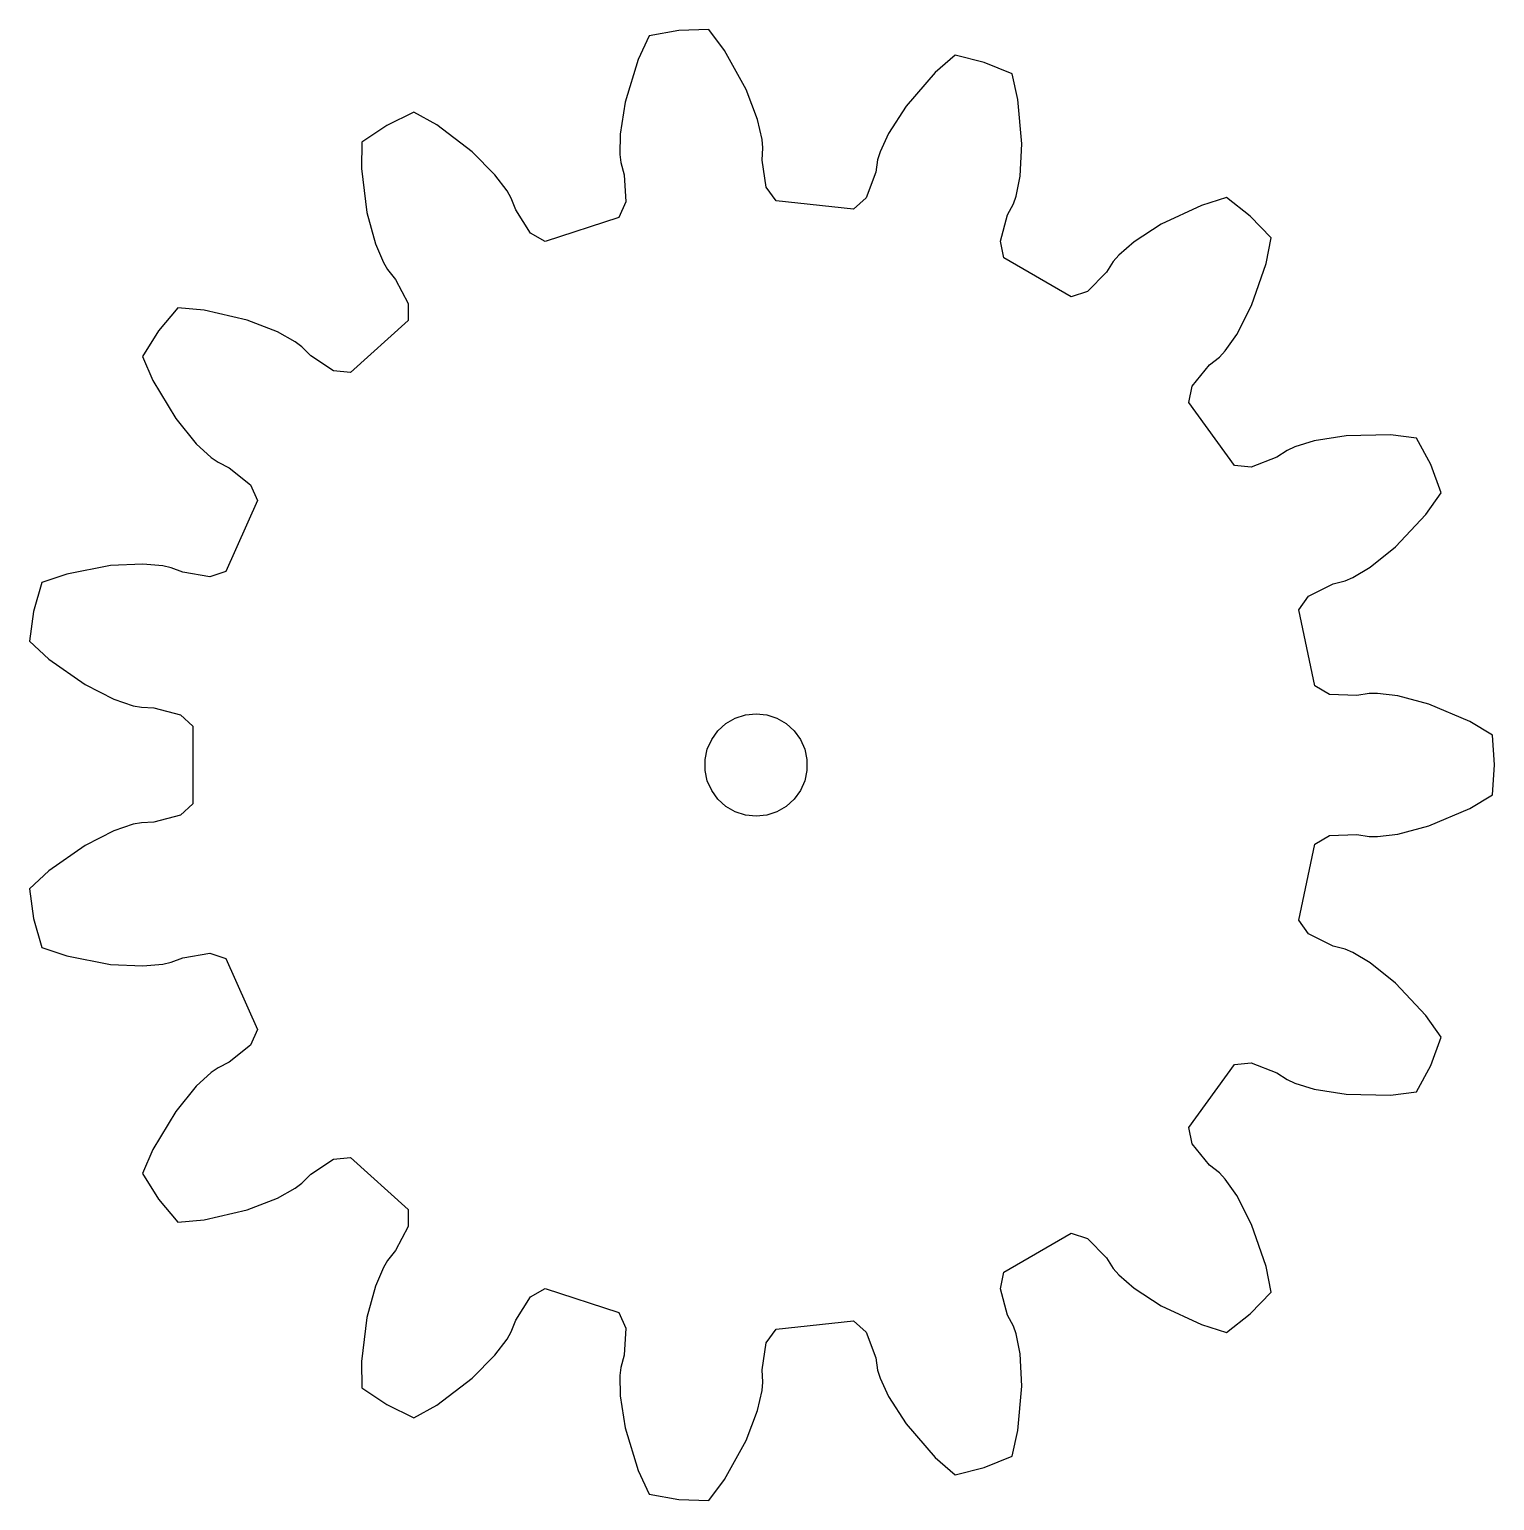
# Model space of a CAD drawing. Header units: metres. Extents: x -21.3 to 21.6, y -21.6 to 21.6.
import ezdxf

# ---------------------------------------------------------------- set-up
doc = ezdxf.new("R2010")
doc.units = ezdxf.units.M

msp = doc.modelspace()

# ---------------------------------------------------------------- linework, layer by layer
for p, q in [((-3.13, 21.373), (-3.454, 20.675)), ((-2.263, 21.526), (-3.13, 21.373)), ((-1.382, 21.557), (-2.263, 21.526)), ((-0.92, 20.941), (-1.382, 21.557)), ((-0.291, 19.801), (-0.92, 20.941)), ((5.834, 20.799), (5.253, 20.292)), ((6.689, 20.586), (5.834, 20.799)), ((-3.454, 20.675), (-3.832, 19.429)), ((5.253, 20.292), (4.401, 19.308)), ((7.506, 20.256), (6.689, 20.586)), ((7.677, 19.505), (7.506, 20.256)), ((-3.832, 19.429), (-3.979, 18.491)), ((0.047, 18.914), (-0.291, 19.801)), ((7.788, 18.208), (7.677, 19.505)), ((-10.031, 19.131), (-10.823, 18.745)), ((-9.358, 18.757), (-10.031, 19.131)), ((4.401, 19.308), (3.886, 18.511)), ((-10.823, 18.745), (-11.553, 18.252)), ((-8.32, 17.971), (-9.358, 18.757)), ((0.18, 18.333), (0.047, 18.914)), ((-11.553, 18.252), (-11.565, 17.482)), ((-3.979, 18.491), (-3.988, 17.895)), ((0.201, 18.091), (0.18, 18.333)), ((3.886, 18.511), (3.635, 17.97)), ((7.737, 17.26), (7.788, 18.208)), ((-7.65, 17.299), (-8.32, 17.971)), ((-3.988, 17.895), (-3.958, 17.654)), ((0.181, 17.725), (0.201, 18.091)), ((0.3, 16.932), (0.181, 17.725)), ((3.565, 17.737), (3.508, 17.375)), ((3.635, 17.97), (3.565, 17.737)), ((-11.565, 17.482), (-11.404, 16.19)), ((-7.292, 16.822), (-7.65, 17.299)), ((-3.958, 17.654), (-3.862, 17.3)), ((-3.862, 17.3), (-3.814, 16.5)), ((3.508, 17.375), (3.227, 16.625)), ((7.622, 16.675), (7.737, 17.26)), ((-7.174, 16.609), (-7.292, 16.822)), ((0.593, 16.531), (0.3, 16.932)), ((-7.044, 16.266), (-7.174, 16.609)), ((-3.814, 16.5), (-4.017, 16.046)), ((2.857, 16.293), (0.593, 16.531)), ((3.227, 16.625), (2.857, 16.293)), ((7.375, 16.119), (7.542, 16.445)), ((7.542, 16.445), (7.622, 16.675)), ((13.053, 16.401), (11.874, 15.849)), ((13.789, 16.628), (13.053, 16.401)), ((14.483, 16.085), (13.789, 16.628)), ((-11.404, 16.19), (-11.156, 15.274)), ((-6.613, 15.591), (-7.044, 16.266)), ((-4.017, 16.046), (-6.182, 15.343)), ((7.161, 15.347), (7.375, 16.119)), ((15.095, 15.452), (14.483, 16.085)), ((-6.182, 15.343), (-6.613, 15.591)), ((11.874, 15.849), (11.079, 15.33)), ((-11.156, 15.274), (-10.922, 14.726)), ((7.265, 14.861), (7.161, 15.347)), ((11.079, 15.33), (10.63, 14.938)), ((14.947, 14.696), (15.095, 15.452)), ((-10.922, 14.726), (-10.796, 14.518)), ((9.237, 13.722), (7.265, 14.861)), ((10.471, 14.754), (10.272, 14.446)), ((10.63, 14.938), (10.471, 14.754)), ((14.521, 13.466), (14.947, 14.696)), ((-10.796, 14.518), (-10.565, 14.233)), ((-10.565, 14.233), (-10.195, 13.522)), ((10.272, 14.446), (9.71, 13.875)), ((9.71, 13.875), (9.237, 13.722)), ((-16.945, 13.398), (-17.511, 12.723)), ((-16.178, 13.329), (-16.945, 13.398)), ((-10.195, 13.522), (-10.196, 13.025)), ((14.088, 12.621), (14.521, 13.466)), ((-14.91, 13.033), (-16.178, 13.329)), ((-14.024, 12.692), (-14.91, 13.033)), ((-10.196, 13.025), (-11.888, 11.502)), ((-17.511, 12.723), (-17.978, 11.975)), ((-13.504, 12.401), (-14.024, 12.692)), ((13.745, 12.133), (14.088, 12.621)), ((-13.31, 12.255), (-13.504, 12.401)), ((-13.051, 11.995), (-13.31, 12.255)), ((13.579, 11.956), (13.745, 12.133)), ((-17.978, 11.975), (-17.676, 11.267)), ((-12.383, 11.553), (-13.051, 11.995)), ((12.784, 11.107), (13.293, 11.726)), ((13.293, 11.726), (13.579, 11.956)), ((-17.676, 11.267), (-17.003, 10.152)), ((-11.888, 11.502), (-12.383, 11.553)), ((12.681, 10.621), (12.784, 11.107)), ((14.02, 8.779), (12.681, 10.621)), ((-17.003, 10.152), (-16.404, 9.416)), ((16.357, 9.498), (15.787, 9.323)), ((17.294, 9.649), (16.357, 9.498)), ((18.595, 9.674), (17.294, 9.649)), ((19.36, 9.582), (18.595, 9.674)), ((19.774, 8.804), (19.36, 9.582)), ((-16.404, 9.416), (-15.967, 9.01)), ((15.567, 9.22), (15.26, 9.019)), ((15.787, 9.323), (15.567, 9.22)), ((-15.967, 9.01), (-15.768, 8.871)), ((-15.768, 8.871), (-15.441, 8.706)), ((-15.441, 8.706), (-14.814, 8.206)), ((14.514, 8.726), (14.02, 8.779)), ((15.26, 9.019), (14.514, 8.726)), ((20.075, 7.976), (19.774, 8.804)), ((-14.814, 8.206), (-14.612, 7.752)), ((19.632, 7.346), (20.075, 7.976)), ((-14.612, 7.752), (-15.539, 5.672)), ((18.742, 6.395), (19.632, 7.346)), ((18.003, 5.8), (18.742, 6.395)), ((-18.922, 5.842), (-20.2, 5.597)), ((-17.974, 5.89), (-18.922, 5.842)), ((-17.38, 5.837), (-17.974, 5.89)), ((-17.143, 5.782), (-17.38, 5.837)), ((-16.801, 5.65), (-17.143, 5.782)), ((-16.011, 5.518), (-16.801, 5.65)), ((-15.539, 5.672), (-16.011, 5.518)), ((17.492, 5.494), (18.003, 5.8)), ((-20.929, 5.347), (-21.172, 4.5)), ((-20.2, 5.597), (-20.929, 5.347)), ((16.196, 4.947), (16.913, 5.305)), ((16.913, 5.305), (17.268, 5.399)), ((17.268, 5.399), (17.492, 5.494)), ((15.905, 4.545), (16.196, 4.947)), ((-21.172, 4.5), (-21.295, 3.628)), ((16.378, 2.317), (15.905, 4.545)), ((-21.295, 3.628), (-20.73, 3.104)), ((-20.73, 3.104), (-19.662, 2.359)), ((-19.662, 2.359), (-18.816, 1.93)), ((16.808, 2.068), (16.378, 2.317)), ((-18.816, 1.93), (-18.252, 1.737)), ((-18.252, 1.737), (-18.013, 1.691)), ((17.609, 2.033), (16.808, 2.068)), ((17.971, 2.091), (17.609, 2.033)), ((18.214, 2.096), (17.971, 2.091)), ((18.806, 2.024), (18.214, 2.096)), ((19.723, 1.781), (18.806, 2.024)), ((20.923, 1.274), (19.723, 1.781)), ((-18.013, 1.691), (-17.647, 1.673)), ((-17.647, 1.673), (-16.871, 1.472)), ((-16.871, 1.472), (-16.502, 1.139)), ((-0.882, 1.214), (-0.61, 1.37)), ((-0.61, 1.37), (-0.312, 1.467)), ((-0.312, 1.467), (0, 1.5)), ((0, 1.5), (0.312, 1.467)), ((0.312, 1.467), (0.61, 1.37)), ((0.61, 1.37), (0.882, 1.214)), ((-16.502, 1.139), (-16.502, -1.139)), ((-1.299, 0.75), (-1.115, 1.004)), ((-1.115, 1.004), (-0.882, 1.214)), ((0.882, 1.214), (1.115, 1.004)), ((1.115, 1.004), (1.299, 0.75)), ((21.584, 0.879), (20.923, 1.274)), ((21.645, 0), (21.584, 0.879)), ((-1.492, 0.157), (-1.427, 0.464)), ((-1.427, 0.464), (-1.299, 0.75)), ((1.299, 0.75), (1.427, 0.464)), ((1.427, 0.464), (1.492, 0.157)), ((-1.492, -0.157), (-1.492, 0.157)), ((1.492, 0.157), (1.492, -0.157)), ((-1.427, -0.464), (-1.492, -0.157)), ((1.492, -0.157), (1.427, -0.464)), ((21.584, -0.879), (21.645, 0)), ((-1.299, -0.75), (-1.427, -0.464)), ((-1.115, -1.004), (-1.299, -0.75)), ((1.299, -0.75), (1.115, -1.004)), ((1.427, -0.464), (1.299, -0.75)), ((-16.502, -1.139), (-16.871, -1.472)), ((-0.882, -1.214), (-1.115, -1.004)), ((-0.61, -1.37), (-0.882, -1.214)), ((0.882, -1.214), (0.61, -1.37)), ((1.115, -1.004), (0.882, -1.214)), ((19.723, -1.781), (20.923, -1.274)), ((20.923, -1.274), (21.584, -0.879)), ((-18.013, -1.691), (-18.252, -1.737)), ((-17.647, -1.673), (-18.013, -1.691)), ((-16.871, -1.472), (-17.647, -1.673)), ((-0.312, -1.467), (-0.61, -1.37)), ((0, -1.5), (-0.312, -1.467)), ((0.312, -1.467), (0, -1.5)), ((0.61, -1.37), (0.312, -1.467)), ((-18.816, -1.93), (-19.662, -2.359)), ((-18.252, -1.737), (-18.816, -1.93)), ((16.378, -2.317), (16.808, -2.068)), ((16.808, -2.068), (17.609, -2.033)), ((17.609, -2.033), (17.971, -2.091)), ((17.971, -2.091), (18.214, -2.096)), ((18.214, -2.096), (18.806, -2.024)), ((18.806, -2.024), (19.723, -1.781)), ((-19.662, -2.359), (-20.73, -3.104)), ((15.905, -4.545), (16.378, -2.317)), ((-20.73, -3.104), (-21.295, -3.628)), ((-21.295, -3.628), (-21.172, -4.5)), ((-21.172, -4.5), (-20.929, -5.347)), ((16.196, -4.947), (15.905, -4.545)), ((16.913, -5.305), (16.196, -4.947)), ((-20.929, -5.347), (-20.2, -5.597)), ((-20.2, -5.597), (-18.922, -5.842)), ((-16.801, -5.65), (-16.011, -5.518)), ((-16.011, -5.518), (-15.539, -5.672)), ((17.268, -5.399), (16.913, -5.305)), ((17.492, -5.494), (17.268, -5.399)), ((18.003, -5.8), (17.492, -5.494)), ((-18.922, -5.842), (-17.974, -5.89)), ((-17.974, -5.89), (-17.38, -5.837)), ((-17.38, -5.837), (-17.143, -5.782)), ((-17.143, -5.782), (-16.801, -5.65)), ((-15.539, -5.672), (-14.612, -7.752)), ((18.742, -6.395), (18.003, -5.8)), ((19.632, -7.346), (18.742, -6.395)), ((-14.612, -7.752), (-14.814, -8.206)), ((20.075, -7.976), (19.632, -7.346)), ((19.774, -8.804), (20.075, -7.976)), ((-14.814, -8.206), (-15.441, -8.706)), ((-15.967, -9.01), (-16.404, -9.416)), ((-15.768, -8.871), (-15.967, -9.01)), ((-15.441, -8.706), (-15.768, -8.871)), ((12.681, -10.621), (14.02, -8.779)), ((14.02, -8.779), (14.514, -8.726)), ((14.514, -8.726), (15.26, -9.019)), ((15.26, -9.019), (15.567, -9.22)), ((19.36, -9.582), (19.774, -8.804)), ((-16.404, -9.416), (-17.003, -10.152)), ((15.567, -9.22), (15.787, -9.323)), ((15.787, -9.323), (16.357, -9.498)), ((16.357, -9.498), (17.294, -9.649)), ((17.294, -9.649), (18.595, -9.674)), ((18.595, -9.674), (19.36, -9.582)), ((-17.003, -10.152), (-17.676, -11.267)), ((12.784, -11.107), (12.681, -10.621)), ((13.293, -11.726), (12.784, -11.107)), ((-17.676, -11.267), (-17.978, -11.975)), ((-13.051, -11.995), (-12.383, -11.553)), ((-12.383, -11.553), (-11.888, -11.502)), ((-11.888, -11.502), (-10.196, -13.025)), ((-17.978, -11.975), (-17.511, -12.723)), ((-13.31, -12.255), (-13.051, -11.995)), ((13.579, -11.956), (13.293, -11.726)), ((13.745, -12.133), (13.579, -11.956)), ((-14.024, -12.692), (-13.504, -12.401)), ((-13.504, -12.401), (-13.31, -12.255)), ((14.088, -12.621), (13.745, -12.133)), ((-17.511, -12.723), (-16.945, -13.398)), ((-14.91, -13.033), (-14.024, -12.692)), ((14.521, -13.466), (14.088, -12.621)), ((-16.945, -13.398), (-16.178, -13.329)), ((-16.178, -13.329), (-14.91, -13.033)), ((-10.196, -13.025), (-10.195, -13.522)), ((-10.195, -13.522), (-10.565, -14.233)), ((7.265, -14.861), (9.237, -13.722)), ((9.237, -13.722), (9.71, -13.875)), ((14.947, -14.696), (14.521, -13.466)), ((9.71, -13.875), (10.272, -14.446)), ((-10.796, -14.518), (-10.922, -14.726)), ((-10.565, -14.233), (-10.796, -14.518)), ((10.272, -14.446), (10.471, -14.754)), ((-10.922, -14.726), (-11.156, -15.274)), ((7.161, -15.347), (7.265, -14.861)), ((10.471, -14.754), (10.63, -14.938)), ((10.63, -14.938), (11.079, -15.33)), ((15.095, -15.452), (14.947, -14.696)), ((-11.156, -15.274), (-11.404, -16.19)), ((-6.613, -15.591), (-6.182, -15.343)), ((-6.182, -15.343), (-4.017, -16.046)), ((7.375, -16.119), (7.161, -15.347)), ((11.079, -15.33), (11.874, -15.849)), ((14.483, -16.085), (15.095, -15.452)), ((-7.044, -16.266), (-6.613, -15.591)), ((11.874, -15.849), (13.053, -16.401)), ((-11.404, -16.19), (-11.565, -17.482)), ((-7.174, -16.609), (-7.044, -16.266)), ((-4.017, -16.046), (-3.814, -16.5)), ((0.593, -16.531), (2.857, -16.293)), ((2.857, -16.293), (3.227, -16.625)), ((7.542, -16.445), (7.375, -16.119)), ((13.789, -16.628), (14.483, -16.085)), ((-7.292, -16.822), (-7.174, -16.609)), ((-3.814, -16.5), (-3.862, -17.3)), ((0.3, -16.932), (0.593, -16.531)), ((3.227, -16.625), (3.508, -17.375)), ((7.622, -16.675), (7.542, -16.445)), ((7.737, -17.26), (7.622, -16.675)), ((13.053, -16.401), (13.789, -16.628)), ((-7.65, -17.299), (-7.292, -16.822)), ((0.181, -17.725), (0.3, -16.932)), ((-11.565, -17.482), (-11.553, -18.252)), ((-8.32, -17.971), (-7.65, -17.299)), ((-3.958, -17.654), (-3.988, -17.895)), ((-3.862, -17.3), (-3.958, -17.654)), ((3.508, -17.375), (3.565, -17.737)), ((7.788, -18.208), (7.737, -17.26)), ((-9.358, -18.757), (-8.32, -17.971)), ((-3.988, -17.895), (-3.979, -18.491)), ((0.18, -18.333), (0.201, -18.091)), ((0.201, -18.091), (0.181, -17.725)), ((3.565, -17.737), (3.635, -17.97)), ((3.635, -17.97), (3.886, -18.511)), ((-11.553, -18.252), (-10.823, -18.745)), ((-3.979, -18.491), (-3.832, -19.429)), ((0.047, -18.914), (0.18, -18.333)), ((3.886, -18.511), (4.401, -19.308)), ((7.677, -19.505), (7.788, -18.208)), ((-10.823, -18.745), (-10.031, -19.131)), ((-10.031, -19.131), (-9.358, -18.757)), ((-0.291, -19.801), (0.047, -18.914)), ((4.401, -19.308), (5.253, -20.292)), ((-3.832, -19.429), (-3.454, -20.675)), ((-0.92, -20.941), (-0.291, -19.801)), ((7.506, -20.256), (7.677, -19.505)), ((6.689, -20.586), (7.506, -20.256)), ((-3.454, -20.675), (-3.13, -21.373)), ((5.253, -20.292), (5.834, -20.799)), ((5.834, -20.799), (6.689, -20.586)), ((-1.382, -21.557), (-0.92, -20.941)), ((-3.13, -21.373), (-2.263, -21.526)), ((-2.263, -21.526), (-1.382, -21.557))]:
    msp.add_line(p, q)

doc.saveas('drawing.dxf')
